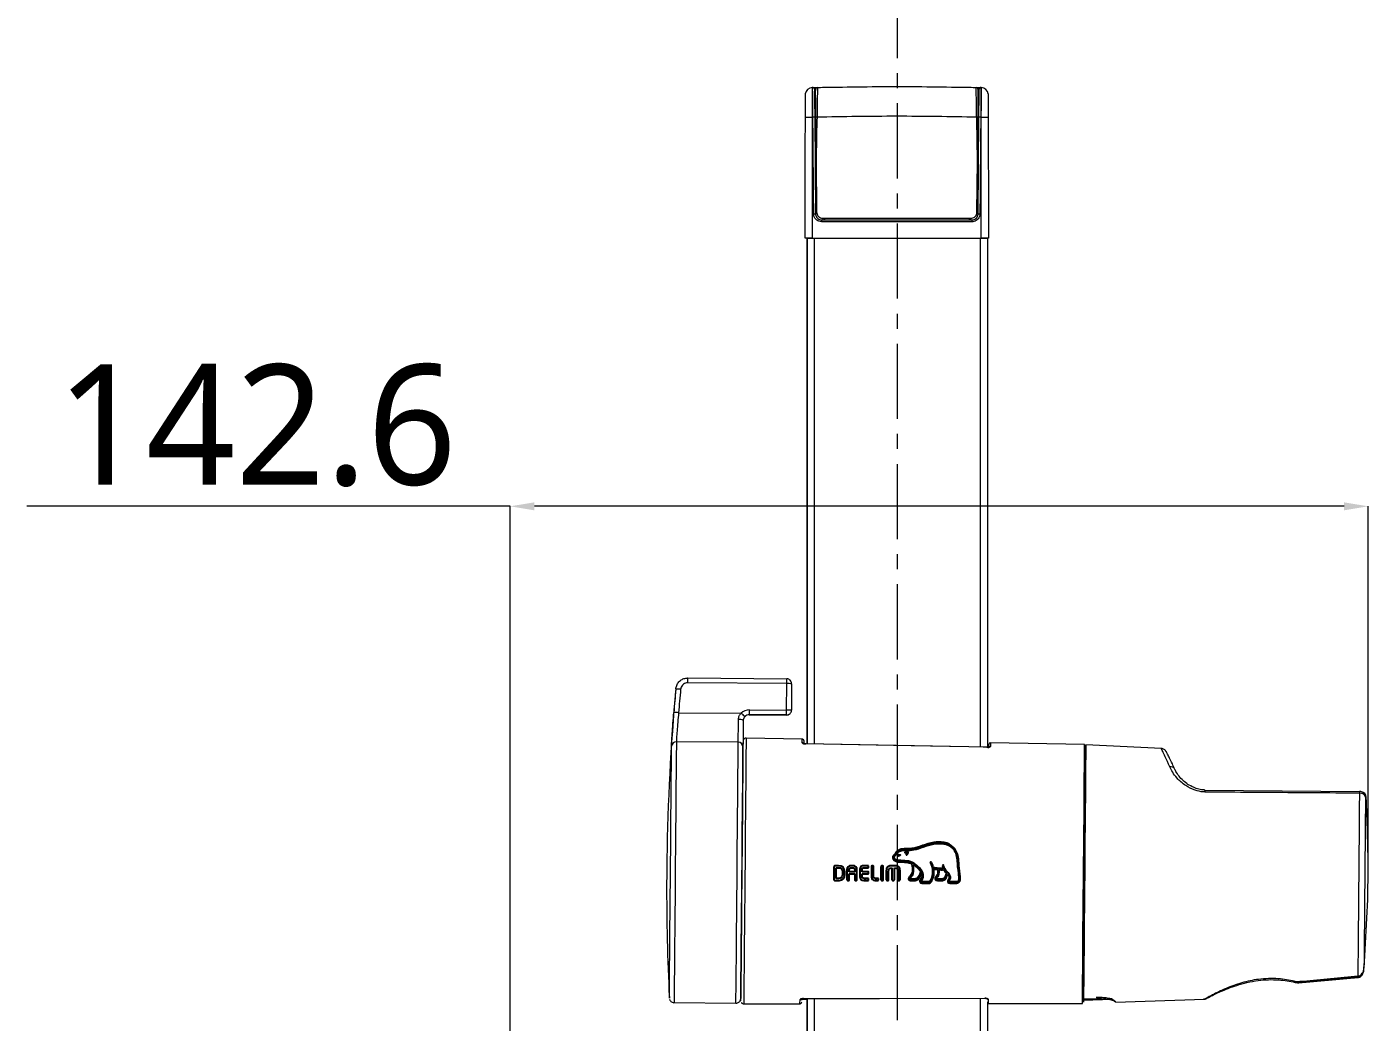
# Model space of a CAD drawing. Extents: x 0 to 1354, y 0 to 992.
# Drawn here: x 284.9 to 507.9, y 369.1 to 534.7 of the extents above; entities that cross this region are included whole.
import ezdxf

# ---------------------------------------------------------------- set-up
doc = ezdxf.new("R2010")
doc.units = 0
doc.header["$LTSCALE"] = 10
doc.header["$MEASUREMENT"] = 0
doc.header["$PDMODE"] = 3
doc.header["$PDSIZE"] = -10
doc.linetypes.add('CENTER', pattern=[2, 1.25, -0.25, 0.25, -0.25])
doc.layers.get('0').update_dxf_attribs({"linetype": 'CONTINUOUS'})
doc.layers.get('DEFPOINTS').update_dxf_attribs({"linetype": 'CONTINUOUS'})
doc.layers.add('치수', color=7, linetype='CONTINUOUS', lineweight=25)
doc.styles.add('Daelim Dimension', font='')
doc.styles.get('Daelim Dimension').set_extended_font_data('NanumGothic')
doc.dimstyles.new('DEFAULT', dxfattribs={"dimscale": 2, "dimtxt": 2, "dimasz": 2, "dimexe": 0, "dimexo": 2, "dimgap": 1, "dimtad": 1, "dimdec": 1, "dimzin": 9, "dimdsep": 46, "dimtxsty": 'Daelim Dimension', "dimcen": 0.5, "dimclrd": 252, "dimclre": 252, "dimclrt": 3, "dimadec": 1, "dimazin": 0, "dimtfac": 1, "dimtdec": 1, "dimtix": 1, "dimtmove": 0, "dimatfit": 3, "dimfxl": 1, "dimtolj": 1, "dimtzin": 1, "dimlwd": 9, "dimlwe": 9, "dimarcsym": 0})

# ---------------------------------------------------------------- blocks, each defined once
blk = doc.blocks.new('*D7')
at = {"layer": 'DEFPOINTS', "color": 0, "transparency": 16777216}
for p in [(365.27, 454.93), (507.9, 392.32), (365.27, 230.92)]:
    blk.add_point(p, dxfattribs=at)
at = {"layer": '치수', "color": 5, "lineweight": 9, "transparency": 16777216}
for p, q in [((365.27, 454.93), (284.88, 454.93)), ((365.27, 234.92), (365.27, 454.93)), ((503.9, 454.93), (369.27, 454.93)), ((507.9, 396.32), (507.9, 454.93))]:
    blk.add_line(p, q, dxfattribs=at)
at = {"layer": '치수', "color": 5, "transparency": 16777216}
for points in [[(369.27, 455.59), (369.27, 454.26), (365.27, 454.93)], [(503.9, 455.59), (503.9, 454.26), (507.9, 454.93)]]:
    blk.add_solid(points, dxfattribs=at)
at = {"layer": '치수', "color": 7, "transparency": 16777216, "insert": (323.08, 468.33), "char_height": 20, "attachment_point": 5, "style": 'Daelim Dimension'}
blk.add_mtext('\\A1;142.6', dxfattribs=at)

msp = doc.modelspace()

# ---------------------------------------------------------------- linework, layer by layer
at = {"color": 1, "linetype": 'CENTER', "lineweight": 0}
msp.add_line((429.59, 881.96), (429.59, 161.37), dxfattribs=at)
at = {"color": 7, "linetype": 'Continuous', "lineweight": 15}
for p, q in [((415.49, 524.57), (415.54, 524.57)), ((443.54, 524.57), (443.59, 524.57)), ((415.86, 523.54), (416.04, 523.54)), ((443.04, 523.54), (443.22, 523.54)), ((414.33, 519.6), (414.36, 520.63)), ((444.73, 520.63), (444.75, 519.6)), ((415.58, 519.61), (415.49, 519.61)), ((415.89, 519.61), (416.03, 503.53)), ((416.08, 519.58), (415.89, 519.58)), ((443.19, 519.58), (443.01, 519.58)), ((443.05, 503.53), (443.19, 519.61)), ((443.59, 519.61), (443.5, 519.61)), ((416.14, 512.36), (416.21, 503.83)), ((442.87, 503.83), (442.94, 512.36)), ((414.32, 499.54), (414.32, 503.07)), ((417.03, 502.54), (442.05, 502.54)), ((442.06, 502.24), (417.03, 502.24)), ((417.21, 502.84), (441.87, 502.84)), ((417.49, 502.84), (417.49, 502.84)), ((417.49, 502.84), (417.49, 502.54)), ((417.49, 502.84), (441.6, 502.84)), ((441.6, 502.84), (441.6, 502.84)), ((441.6, 502.54), (441.6, 502.84)), ((444.76, 503.07), (444.76, 499.54)), ((414.61, 499.54), (414.61, 415.44)), ((414.61, 415.44), (414.61, 499.54)), ((414.61, 499.54), (415.49, 499.54)), ((415.49, 499.54), (443.59, 499.54)), ((415.78, 499.54), (443.44, 499.54)), ((415.78, 499.54), (415.78, 415.41)), ((443.44, 414.88), (443.44, 499.54)), ((443.59, 499.54), (444.61, 499.54)), ((444.61, 499.54), (444.61, 414.86)), ((394.8, 426.38), (411.26, 426.23)), ((411.25, 425.44), (394.8, 425.58)), ((411.22, 421.04), (411.25, 425.44)), ((412.05, 425.43), (412.02, 421.03)), ((393.26, 420.6), (403.67, 420.51)), ((411.21, 420.23), (405.01, 420.29)), ((405.01, 420.29), (405.01, 420.27)), ((405.01, 420.27), (411.21, 420.22)), ((405.02, 421.09), (411.22, 421.04)), ((411.21, 420.22), (411.21, 420.23)), ((403.17, 415.7), (392.89, 415.79)), ((413.82, 416.2), (404.48, 416.38)), ((444.52, 414.86), (414.42, 415.44)), ((460.77, 415.32), (445.13, 415.61)), ((473.54, 414.66), (460.97, 415.29)), ((480.78, 407.75), (506.48, 407.51)), ((506.64, 407.5), (506.48, 407.51)), ((507.59, 406.54), (507.59, 406.54)), ((506.22, 376.83), (506.25, 376.84)), ((506.24, 376.58), (506.33, 376.59)), ((414.05, 373.06), (444.15, 373.12)), ((414.05, 372.96), (414.61, 372.96)), ((414.61, 373.06), (414.61, 306.62)), ((414.61, 306.62), (414.61, 373.06)), ((415.78, 373.07), (415.78, 307.29)), ((443.44, 300.88), (443.44, 373.11)), ((444.61, 372.53), (444.61, 301.59)), ((460.6, 373), (462.72, 373.06)), ((460.6, 372.8), (465.29, 372.95)), ((463.59, 373.01), (463.6, 373.01)), ((463.6, 372.99), (463.6, 372.99)), ((465.89, 372.47), (480.72, 372.96)), ((392.51, 372.39), (402.79, 372.3)), ((404.09, 372.19), (413.44, 372.21)), ((444.75, 372.25), (460.39, 372.27))]:
    msp.add_line(p, q, dxfattribs=at)
for p, q in [((429.48, 397.09), (429.49, 397.12)), ((419.09, 395.01), (419.09, 392.86)), ((419.48, 393.04), (419.48, 394.82)), ((422.18, 395.17), (421.99, 395.17)), ((421.99, 394.83), (422.18, 394.83)), ((424.85, 394.82), (424.85, 395.14)), ((425.31, 395.04), (425.31, 393.33)), ((425.59, 395.14), (425.42, 395.14)), ((425.69, 393.3), (425.69, 395.04)), ((426.89, 395.04), (426.89, 392.83)), ((427.17, 395.14), (426.99, 395.14)), ((427.28, 392.83), (427.28, 395.04)), ((428.74, 394.8), (428.74, 392.83)), ((429.13, 392.83), (429.13, 394.8)), ((429.79, 395.83), (430.18, 395.8)), ((419.64, 392.71), (419.95, 392.71)), ((420.5, 394.15), (420.5, 393.72)), ((420.88, 393.72), (420.88, 394.15)), ((421.25, 394.47), (421.25, 392.83)), ((421.35, 392.73), (421.53, 392.73)), ((421.63, 394.15), (421.63, 394.47)), ((422.54, 394.15), (421.63, 394.15)), ((421.63, 392.83), (421.63, 393.81)), ((421.63, 393.81), (422.54, 393.81)), ((422.54, 394.47), (422.54, 394.15)), ((422.54, 393.81), (422.54, 392.83)), ((422.64, 392.73), (422.82, 392.73)), ((422.92, 392.83), (422.92, 394.47)), ((423.4, 394.54), (423.4, 393.33)), ((423.78, 394.15), (423.78, 394.54)), ((424.74, 394.15), (423.78, 394.15)), ((423.78, 393.33), (423.78, 393.82)), ((423.78, 393.82), (424.74, 393.82)), ((424.47, 392.71), (424.08, 392.71)), ((424.08, 392.71), (424.47, 392.71)), ((424.85, 393.05), (424.14, 393.05)), ((424.85, 393.92), (424.85, 394.04)), ((424.85, 392.73), (424.85, 393.05)), ((426.21, 392.71), (425.91, 392.71)), ((425.91, 392.71), (426.21, 392.71)), ((426.51, 393.05), (426.02, 393.05)), ((426.51, 392.74), (426.51, 393.05)), ((426.99, 392.73), (427.17, 392.73)), ((427.78, 394.19), (427.78, 392.83)), ((427.89, 392.73), (428.07, 392.73)), ((428.17, 392.83), (428.17, 394.16)), ((428.85, 392.73), (429.02, 392.73)), ((429.7, 394.16), (429.7, 392.83)), ((429.8, 392.73), (429.98, 392.73)), ((430.09, 392.83), (430.09, 394.19)), ((432.61, 392.93), (431.81, 392.93)), ((431.81, 392.73), (432.61, 392.73)), ((437.16, 392.93), (436.25, 392.93)), ((436.28, 392.73), (437.16, 392.73)), ((440.08, 393.29), (439.91, 394.77)), ((433.68, 392.27), (434.81, 392.27)), ((434.81, 392.49), (433.69, 392.49)), ((438.34, 392.27), (439.47, 392.27)), ((439.47, 392.49), (438.36, 392.49))]:
    msp.add_line(p, q)
at = {"color": 7, "linetype": 'Continuous', "lineweight": 15, "flags": 128}
for points in [[(415.49, 519.61), (415.49, 517.21), (415.49, 507.61), (415.49, 499.54)], [(415.73, 503.53), (415.72, 504.13), (415.7, 506.53), (415.62, 516.13), (415.58, 519.61)], [(416.27, 519.63), (416.26, 519.03), (416.21, 516.63), (416.14, 512.36)], [(442.94, 512.36), (442.93, 512.96), (442.89, 515.35), (442.82, 519.63)], [(443.5, 519.61), (443.49, 519.01), (443.47, 516.61), (443.39, 507.01), (443.36, 503.53)], [(443.59, 499.54), (443.59, 501.94), (443.59, 511.54), (443.59, 519.61)], [(394.8, 425.58), (394.8, 425.74), (394.8, 425.89), (394.8, 426.03), (394.8, 426.15), (394.8, 426.24), (394.8, 426.32), (394.8, 426.36), (394.8, 426.38)], [(411.25, 425.44), (411.26, 425.6), (411.26, 425.74), (411.26, 425.88), (411.26, 426), (411.26, 426.1), (411.26, 426.17), (411.26, 426.22), (411.26, 426.23)], [(403.17, 415.7), (403.17, 415.9), (403.17, 416.2), (403.18, 416.59), (403.18, 417.05), (403.19, 417.58), (403.19, 418.17), (403.2, 418.81), (403.2, 419.48)], [(405.02, 421.09), (405.01, 420.94), (405.01, 420.79), (405.01, 420.65), (405.01, 420.53), (405.01, 420.43), (405.01, 420.35), (405.01, 420.3), (405.01, 420.29)], [(411.21, 420.23), (411.21, 420.25), (411.21, 420.3), (411.21, 420.37), (411.21, 420.47), (411.21, 420.59), (411.21, 420.73), (411.21, 420.88), (411.22, 421.04)], [(404, 419.3), (403.99, 418.52), (403.99, 417.78), (403.98, 417.1), (403.98, 416.48), (403.97, 415.95), (403.97, 415.5), (403.96, 415.15), (403.96, 414.91)], [(391.72, 373.15), (391.72, 373.21), (391.72, 373.58), (391.73, 374.3), (391.74, 375.35), (391.75, 376.72), (391.76, 378.38), (391.78, 380.31), (391.8, 382.47), (391.82, 384.83), (391.84, 387.34), (391.86, 389.98), (391.89, 392.68), (391.91, 395.42), (391.94, 398.14), (391.96, 400.79), (391.98, 403.34), (392, 405.74), (392.02, 407.96), (392.04, 409.94), (392.05, 411.68), (392.07, 413.12), (392.08, 414.25), (392.08, 415.06)], [(392.89, 415.79), (392.88, 414.95), (392.87, 413.78), (392.86, 412.28), (392.84, 410.49), (392.82, 408.43), (392.8, 406.14), (392.78, 403.65), (392.76, 401.01), (392.74, 398.26), (392.71, 395.45), (392.69, 392.62), (392.66, 389.81), (392.64, 387.09), (392.61, 384.48), (392.59, 382.04), (392.57, 379.8), (392.56, 377.81), (392.54, 376.09), (392.53, 374.67), (392.52, 373.58), (392.51, 372.84), (392.51, 372.45), (392.51, 372.39)], [(402.79, 372.3), (402.79, 372.36), (402.79, 372.75), (402.8, 373.49), (402.81, 374.58), (402.82, 376), (402.84, 377.72), (402.86, 379.71), (402.88, 381.95), (402.9, 384.39), (402.92, 387), (402.94, 389.72), (402.97, 392.53), (402.99, 395.36), (403.02, 398.17), (403.04, 400.92), (403.06, 403.56), (403.09, 406.05), (403.11, 408.34), (403.12, 410.4), (403.14, 412.19), (403.15, 413.69), (403.16, 414.86), (403.17, 415.7)], [(403.59, 372.71), (403.59, 372.7), (403.6, 372.82), (403.6, 373.28), (403.61, 374.09), (403.62, 375.23), (403.63, 376.69), (403.64, 378.43), (403.66, 380.44), (403.68, 382.67), (403.7, 385.09), (403.73, 387.67), (403.75, 390.35), (403.77, 393.1), (403.8, 395.86), (403.82, 398.6), (403.84, 401.27), (403.87, 403.83), (403.89, 406.23), (403.91, 408.43), (403.92, 410.4), (403.94, 412.11), (403.95, 413.52), (403.96, 414.62), (403.97, 415.39), (403.97, 415.65)], [(403.96, 414.91), (403.96, 414.11), (403.95, 412.98), (403.93, 411.53), (403.92, 409.81), (403.9, 407.82), (403.88, 405.61), (403.86, 403.22), (403.84, 400.67), (403.82, 398.02), (403.79, 395.31), (403.77, 392.58), (403.74, 389.88), (403.72, 387.26), (403.7, 384.75), (403.68, 382.39), (403.66, 380.24), (403.64, 378.32), (403.63, 376.66), (403.62, 375.29), (403.61, 374.24), (403.6, 373.52), (403.6, 373.15), (403.6, 373.09)], [(404.48, 416.38), (404.48, 416.3), (404.48, 415.87), (404.47, 415.09), (404.46, 413.96), (404.45, 412.52), (404.43, 410.77), (404.41, 408.76), (404.39, 406.5), (404.37, 404.05), (404.35, 401.43), (404.33, 398.7), (404.3, 395.89), (404.28, 393.06), (404.25, 390.25), (404.23, 387.51), (404.21, 384.87), (404.18, 382.4), (404.16, 380.11), (404.15, 378.06), (404.13, 376.28), (404.12, 374.79), (404.11, 373.62), (404.1, 372.79), (404.1, 372.31), (404.09, 372.19)], [(414.42, 415.44), (414.42, 415.44), (414.42, 415.43)], [(444.52, 414.85), (443.92, 414.86), (441.52, 414.91), (431.92, 415.09), (414.42, 415.43)], [(444.52, 414.85), (444.52, 414.86), (444.52, 414.86)], [(444.81, 414.71), (444.82, 415.26), (444.82, 415.32)], [(460.39, 372.27), (460.4, 372.39), (460.4, 372.85), (460.41, 373.66), (460.42, 374.8), (460.43, 376.25), (460.45, 377.99), (460.46, 379.99), (460.48, 382.21), (460.5, 384.63), (460.53, 387.19), (460.55, 389.87), (460.57, 392.6), (460.6, 395.36), (460.62, 398.09), (460.64, 400.76), (460.67, 403.3), (460.69, 405.69), (460.71, 407.89), (460.72, 409.86), (460.74, 411.56), (460.75, 412.97), (460.76, 414.06), (460.77, 414.82), (460.77, 415.24), (460.77, 415.32)], [(460.6, 373.01), (460.61, 373.89), (460.62, 375.1), (460.63, 376.61), (460.65, 378.41), (460.66, 380.46), (460.68, 382.73), (460.71, 385.18), (460.73, 387.78), (460.75, 390.47), (460.78, 393.22), (460.8, 395.98), (460.82, 398.7), (460.85, 401.34), (460.87, 403.86), (460.89, 406.21), (460.91, 408.36), (460.92, 410.26), (460.94, 411.9), (460.95, 413.24), (460.96, 414.25), (460.96, 414.93), (460.97, 415.26), (460.97, 415.23), (460.96, 414.96)], [(460.97, 415.12), (460.97, 415.11), (460.96, 414.87), (460.96, 414.29), (460.95, 413.37), (460.94, 412.12), (460.93, 410.58), (460.91, 408.76), (460.89, 406.7), (460.87, 404.42), (460.85, 401.97), (460.83, 399.38), (460.81, 396.71), (460.78, 393.98)], [(460.78, 393.98), (460.76, 391.25), (460.74, 388.57), (460.71, 385.96), (460.69, 383.49), (460.67, 381.19), (460.65, 379.09), (460.64, 377.24), (460.62, 375.66), (460.61, 374.37), (460.6, 373.4), (460.6, 372.77), (460.59, 372.49), (460.59, 372.47)], [(506.22, 376.83), (506.23, 376.78), (506.25, 376.76), (506.25, 376.76)], [(506.25, 376.84), (506.28, 376.78), (506.3, 376.76), (506.31, 376.76)], [(414.05, 373.07), (414.65, 373.08), (417.05, 373.08), (426.65, 373.1), (444.15, 373.13)], [(414.05, 373.07), (414.05, 373.06), (414.05, 373.06)], [(414.05, 372.96), (414.05, 372.97), (414.05, 372.99), (414.05, 373.02), (414.05, 373.06)], [(444.15, 373.12), (444.15, 373.12), (444.15, 373.13)], [(460.6, 373.01), (461.8, 373.04), (462.72, 373.07)], [(463.59, 373.01), (463.4, 373), (462.6, 372.98), (460.6, 372.91)], [(460.6, 372.89), (460.8, 372.9), (461.6, 372.93), (463.6, 372.99)], [(462.72, 373.06), (462.72, 373.06), (462.72, 373.07)]]:
    msp.add_lwpolyline(points, dxfattribs=at)
at = {"color": 8, "linetype": 'Continuous', "lineweight": 15, "flags": 128}
msp.add_lwpolyline([(391.3, 396.34), (391.3, 396.2), (391.3, 395.78), (391.29, 395.16), (391.29, 394.42), (391.28, 393.67), (391.28, 393.04), (391.27, 392.62), (391.27, 392.46), (391.27, 392.46)], dxfattribs=at)
at = {"color": 7, "linetype": 'Continuous', "lineweight": 15}
for centre, radius, start, end in [((415.52, 523.37), 1.2, 91.4308, 173.0064), ((415.55, 524.27), 0.3, 0.5, 91.4256), ((416.35, 524.29), 0.3, 91.3438, 179), ((442.73, 524.29), 0.3, 1, 88.6562), ((443.53, 524.27), 0.3, 88.5744, 179.5), ((443.56, 523.37), 1.2, 6.9936, 88.5692), ((415.25, 476.5), 43.11, 89.6826, 91.2261), ((415.74, 510.94), 8.68, 88.985, 91.015), ((415.76, 491.02), 28.61, 88.9937, 89.3753), ((443.32, 491.02), 28.61, 90.6247, 91.0063), ((443.34, 510.94), 8.68, 88.985, 91.015), ((443.83, 476.5), 43.11, 88.7739, 90.3174), ((415.88, 494.96), 8.57, 88.9727, 91.0273), ((420.36, 502.32), 3.34, 176.1602, 181.2685), ((417.49, 502.84), 0.3, 180.5, 270), ((417.34, 511.41), 8.57, 268.9973, 271.0027), ((441.6, 502.84), 0.3, 270, 359.5), ((441.75, 511.41), 8.57, 268.9973, 271.0027), ((438.72, 502.32), 3.34, 358.7315, 3.8398), ((443.2, 494.96), 8.57, 88.9727, 91.0273), ((411.25, 425.43), 0.8, 359.5005, 89.5013), ((756.27, 391.22), 365, 174.7593, 179.1958), ((756.24, 391.22), 364.97, 174.7593, 175.3736), ((392.82, 424.55), 0.0282, 166.6151, 174.8418), ((391.28, 401.52), 23.09, 84.2655, 86.2493), ((756.3, 391.22), 364.23, 174.7593, 175.3735), ((411.25, 402.54), 22.9, 87.9982, 89.9996), ((391.21, 397.76), 22.94, 84.874, 86.8713), ((403.38, 418.42), 1.07, 54.8127, 99.7607), ((405, 419.29), 1.8, 89.5008, 137.4335), ((382.59, 397.26), 31.39, 46.3317, 47.8005), ((405, 419.29), 1, 89.4965, 137.4372), ((405, 419.27), 1, 89.4966, 137.4371), ((411.22, 421.03), 0.8, 269.4974, 359.5001), ((411.22, 421.02), 0.8, 269.4975, 359.4998), ((411.21, 398.06), 22.98, 88.0016, 89.9962), ((392.87, 414.99), 0.791, 88.7785, 175.2997), ((403.17, 414.91), 0.789, 0.3045, 90.2847), ((413.81, 415.29), 0.304, 46.032, 89.0828), ((445.12, 415.31), 0.3, 91.2801, 178.9999), ((445.11, 414.69), 0.305, 88.7836, 132.1923), ((475.04, 410.79), 0.836, 26.1649, 98.1138), ((479.87, 407.47), 0.943, 356.3737, 16.8783), ((506.47, 406.51), 1, 80.3821, 89.4709), ((505.76, 407.27), 0.759, 356.2011, 18.8582), ((506.6, 406.31), 0.908, 15.7043, 94.7555), ((506.47, 406.51), 0.999, 2.4985, 80.3532), ((506.6, 406.49), 0.999, 2.7499, 79.1879), ((506.6, 406.49), 1, 2.8162, 79.2102), ((756.27, 391.22), 365, 179.8042, 182.8371), ((505.84, 376.71), 0.429, 342.6784, 6.2086), ((506.07, 376.73), 0.275, 328.9517, 9.2983), ((413.45, 373.21), 0.303, 269.7801, 318.7359), ((413.43, 372.51), 0.3, 272.663, 358.9999), ((444.75, 373.27), 0.305, 224.7436, 270.287), ((465.88, 372.88), 0.3, 191.6629, 271.9785), ((433.36, 372.84), 32.53, 359.3463, 359.5344)]:
    msp.add_arc(centre, radius, start, end, dxfattribs=at)
for points, knots in [([(415.49, 524.57), (415.49, 524.54), (415.49, 524.48), (415.48, 523.9), (415.48, 522.79), (415.48, 521.29), (415.49, 520.17), (415.49, 519.61)], [0, 0, 0, 0, 0.136464, 0.352289, 0.568153, 0.784085, 1, 1, 1, 1]), ([(415.54, 524.57), (415.56, 524.57), (415.59, 524.57), (415.81, 524.57), (416.14, 524.58), (416.51, 524.59), (416.75, 524.6), (416.84, 524.6)], [0, 0, 0, 0, 0.21464, 0.429303, 0.64403, 0.858812, 1, 1, 1, 1]), ([(415.58, 519.61), (415.58, 520.17), (415.57, 521.3), (415.56, 522.79), (415.55, 523.91), (415.54, 524.41), (415.54, 524.55), (415.54, 524.56), (415.54, 524.57)], [0, 0, 0, 0, 0.2158547, 0.4317121, 0.6475393, 0.8633814, 0.940724, 1, 1, 1, 1]), ([(416.07, 524.28), (416.01, 524.28), (415.88, 524.27), (415.86, 524.27), (415.85, 524.27)], [0, 0, 0, 0, 0.496437, 1, 1, 1, 1]), ([(415.85, 524.27), (415.85, 524.25), (415.85, 524.19), (415.86, 523.65), (415.87, 522.6), (415.88, 521.2), (415.89, 520.14), (415.89, 519.61)], [0, 0, 0, 0, 0.1364579, 0.352342, 0.5682097, 0.7841058, 1, 1, 1, 1]), ([(416.04, 523.54), (416.04, 523.72), (416.05, 524.17), (416.05, 524.25), (416.05, 524.29)], [0, 0, 0, 0, 0.412099, 1, 1, 1, 1]), ([(416.35, 524.59), (416.35, 524.53), (416.34, 524.42), (416.33, 523.56), (416.31, 522.29), (416.29, 521.04), (416.27, 520.14), (416.27, 519.78), (416.27, 519.63)], [0, 0, 0, 0, 0.215696, 0.431398, 0.64704, 0.862744, 0.940146, 1, 1, 1, 1]), ([(416.35, 524.59), (420.76, 524.66), (429.55, 524.82), (438.35, 524.66), (442.74, 524.59)], [0, 0, 0, 0, 0.501193, 1, 1, 1, 1]), ([(442.24, 524.6), (442.38, 524.59), (442.68, 524.59), (443.07, 524.58), (443.36, 524.57), (443.52, 524.57), (443.53, 524.57), (443.54, 524.57)], [0, 0, 0, 0, 0.214783, 0.429541, 0.644276, 0.858973, 1, 1, 1, 1]), ([(442.82, 519.63), (442.81, 519.98), (442.8, 520.9), (442.78, 522.29), (442.75, 523.57), (442.74, 524.27), (442.74, 524.55), (442.74, 524.58), (442.74, 524.59)], [0, 0, 0, 0, 0.136986, 0.352568, 0.568088, 0.783669, 0.904873, 1, 1, 1, 1]), ([(443.23, 524.27), (443.23, 524.27), (443.21, 524.27), (443.13, 524.27), (443.02, 524.28), (442.99, 524.28)], [0, 0, 0, 0, 0.320772, 0.809091, 1, 1, 1, 1]), ([(443.03, 524.29), (443.03, 524.25), (443.03, 524.17), (443.04, 523.72), (443.04, 523.54)], [0, 0, 0, 0, 0.587901, 1, 1, 1, 1]), ([(443.19, 519.61), (443.19, 519.94), (443.2, 520.8), (443.21, 522.11), (443.22, 523.3), (443.23, 524.11), (443.23, 524.22), (443.23, 524.27)], [0, 0, 0, 0, 0.136219, 0.352092, 0.568019, 0.784012, 1, 1, 1, 1]), ([(443.54, 524.57), (443.54, 524.51), (443.54, 524.4), (443.53, 523.54), (443.52, 522.27), (443.51, 521.02), (443.5, 520.12), (443.5, 519.77), (443.5, 519.61)], [0, 0, 0, 0, 0.215944, 0.431895, 0.647784, 0.863617, 0.940901, 1, 1, 1, 1]), ([(443.59, 519.61), (443.59, 520.17), (443.6, 521.29), (443.6, 522.79), (443.6, 523.9), (443.6, 524.48), (443.59, 524.54), (443.59, 524.57)], [0, 0, 0, 0, 0.215915, 0.431847, 0.647711, 0.863536, 1, 1, 1, 1]), ([(414.36, 520.63), (414.35, 521), (414.35, 521.81), (414.34, 522.76), (414.33, 523.4), (414.33, 523.47), (414.33, 523.51)], [0, 0, 0, 0, 0.232858, 0.493919, 0.755494, 1, 1, 1, 1]), ([(416.08, 519.63), (416.07, 519.83), (416.07, 520.56), (416.06, 521.79), (416.05, 522.78), (416.04, 523.27), (416.04, 523.43), (416.04, 523.51), (416.04, 523.54), (416.04, 523.54), (416.04, 523.54)], [0, 0, 0, 0, 0.125655, 0.459817, 0.793456, 0.895054, 0.955449, 0.985239, 0.997259, 1, 1, 1, 1]), ([(443.04, 523.54), (443.04, 523.54), (443.04, 523.51), (443.04, 523.32), (443.03, 522.81), (443.03, 521.74), (443.02, 520.56), (443.01, 519.84), (443.01, 519.63)], [0, 0, 0, 0, 0.011338, 0.054997, 0.230124, 0.548718, 0.87107, 1, 1, 1, 1]), ([(444.75, 523.51), (444.75, 523.47), (444.75, 523.4), (444.74, 522.76), (444.74, 521.81), (444.73, 521), (444.73, 520.63)], [0, 0, 0, 0, 0.244506, 0.506081, 0.767142, 1, 1, 1, 1]), ([(442.82, 519.63), (438.4, 519.71), (429.55, 519.86), (420.7, 519.71), (416.27, 519.63)], [0, 0, 0, 0, 0.498815, 1, 1, 1, 1]), ([(414.32, 503.07), (414.32, 503.87), (414.32, 507.87), (414.33, 513.38), (414.33, 518.09), (414.33, 519.6)], [0, 0, 0, 0, 0.145142, 0.725706, 1, 1, 1, 1]), ([(416.14, 512.36), (416.14, 512.56), (416.13, 513.56), (416.11, 515.98), (416.09, 518.21), (416.08, 519.63)], [0, 0, 0, 0, 0.0824405, 0.4122034, 1, 1, 1, 1]), ([(443.01, 519.63), (443.01, 519.43), (443, 518.43), (442.98, 516.01), (442.96, 513.78), (442.94, 512.36)], [0, 0, 0, 0, 0.082442, 0.412205, 1, 1, 1, 1]), ([(444.75, 519.6), (444.75, 518.09), (444.76, 513.38), (444.76, 507.87), (444.76, 503.87), (444.76, 503.07)], [0, 0, 0, 0, 0.274294, 0.854858, 1, 1, 1, 1]), ([(417.03, 502.24), (416.88, 502.26), (416.59, 502.29), (416.2, 502.51), (415.9, 502.84), (415.75, 503.2), (415.73, 503.44), (415.73, 503.53)], [0, 0, 0, 0, 0.21602, 0.432013, 0.64798, 0.863883, 1, 1, 1, 1]), ([(416.03, 503.53), (416.04, 503.46), (416.05, 503.28), (416.17, 503), (416.4, 502.75), (416.7, 502.57), (416.92, 502.55), (417.03, 502.54)], [0, 0, 0, 0, 0.1361357, 0.3520714, 0.5680496, 0.7840257, 1, 1, 1, 1]), ([(416.21, 503.83), (416.23, 503.72), (416.25, 503.5), (416.42, 503.2), (416.68, 502.97), (416.96, 502.86), (417.14, 502.85), (417.21, 502.84)], [0, 0, 0, 0, 0.215848, 0.431694, 0.647589, 0.863543, 1, 1, 1, 1]), ([(441.87, 502.84), (441.98, 502.85), (442.21, 502.87), (442.51, 503.05), (442.73, 503.3), (442.85, 503.58), (442.86, 503.76), (442.87, 503.83)], [0, 0, 0, 0, 0.215963, 0.431926, 0.647891, 0.863829, 1, 1, 1, 1]), ([(442.05, 502.54), (442.12, 502.55), (442.3, 502.56), (442.58, 502.67), (442.84, 502.9), (443.01, 503.2), (443.04, 503.42), (443.05, 503.53)], [0, 0, 0, 0, 0.1364674, 0.3524346, 0.5683432, 0.7841746, 1, 1, 1, 1]), ([(443.36, 503.53), (443.34, 503.39), (443.31, 503.09), (443.08, 502.71), (442.75, 502.42), (442.39, 502.26), (442.15, 502.25), (442.06, 502.24)], [0, 0, 0, 0, 0.215789, 0.431604, 0.647506, 0.863501, 1, 1, 1, 1]), ([(415.49, 499.54), (415.36, 499.54), (415.09, 499.54), (414.74, 499.54), (414.47, 499.54), (414.34, 499.54), (414.33, 499.54), (414.32, 499.54)], [0, 0, 0, 0, 0.218148, 0.436295, 0.654447, 0.872606, 1, 1, 1, 1]), ([(444.76, 499.54), (444.75, 499.54), (444.72, 499.54), (444.51, 499.54), (444.21, 499.54), (443.88, 499.54), (443.67, 499.54), (443.59, 499.54)], [0, 0, 0, 0, 0.2181692, 0.4363383, 0.6545025, 0.8726597, 1, 1, 1, 1]), ([(392.8, 424.56), (392.81, 424.65), (392.85, 424.96), (393.07, 425.47), (393.53, 425.98), (394.13, 426.32), (394.58, 426.36), (394.8, 426.38)], [0, 0, 0, 0, 0.093459, 0.320095, 0.546734, 0.773365, 1, 1, 1, 1]), ([(394.8, 425.58), (394.66, 425.57), (394.39, 425.55), (394.03, 425.34), (393.76, 425.04), (393.62, 424.74), (393.6, 424.55), (393.59, 424.49)], [0, 0, 0, 0, 0.226637, 0.453274, 0.679908, 0.906545, 1, 1, 1, 1]), ([(392.08, 415.06), (392.09, 415.27), (392.1, 415.7), (392.19, 417.07), (392.31, 418.78), (392.41, 420.04), (392.46, 420.66)], [0, 0, 0, 0, 0.253265, 0.506518, 0.760084, 1, 1, 1, 1]), ([(393.26, 420.6), (393.21, 420.07), (393.11, 418.98), (392.99, 417.52), (392.91, 416.34), (392.89, 415.97), (392.89, 415.79)], [0, 0, 0, 0, 0.240014, 0.493615, 0.746827, 1, 1, 1, 1]), ([(403.2, 419.48), (403.21, 419.59), (403.24, 419.88), (403.42, 420.25), (403.61, 420.44), (403.67, 420.51)], [0, 0, 0, 0, 0.306532, 0.755491, 1, 1, 1, 1]), ([(404.26, 419.96), (404.23, 419.92), (404.12, 419.79), (404.02, 419.55), (404.01, 419.37), (404, 419.3)], [0, 0, 0, 0, 0.233387, 0.680287, 1, 1, 1, 1]), ([(404.48, 416.37), (404.45, 416.37), (404.36, 416.38), (404.23, 416.33), (404.12, 416.24), (404.05, 416.15), (404.01, 416.09), (404, 416.06), (404, 416.06)], [0, 0, 0, 0, 0.161983, 0.433068, 0.652774, 0.838396, 0.993287, 1, 1, 1, 1]), ([(414.11, 415.3), (414.11, 415.4), (414.11, 415.69), (414.11, 415.86), (414.11, 415.9), (414.11, 415.91), (414.11, 415.91), (414.11, 415.93), (414.11, 415.95), (414.1, 415.99), (414.08, 416.05), (414.03, 416.12), (413.95, 416.18), (413.87, 416.21), (413.82, 416.2), (413.81, 416.2)], [0, 0, 0, 0, 0.248337, 0.721096, 0.839523, 0.900566, 0.916132, 0.918865, 0.921827, 0.928935, 0.941763, 0.956377, 0.975579, 0.994926, 1, 1, 1, 1]), ([(413.82, 415.6), (413.82, 415.64), (413.82, 415.86), (413.82, 416.16), (413.82, 416.14), (413.82, 416.12)], [0, 0, 0, 0, 0.115766, 0.579484, 1, 1, 1, 1]), ([(413.82, 415.6), (413.82, 415.58), (413.83, 415.56), (413.91, 415.51), (414.04, 415.47), (414.22, 415.44), (414.35, 415.43), (414.42, 415.43)], [0, 0, 0, 0, 0.160627, 0.378865, 0.589249, 0.794851, 1, 1, 1, 1]), ([(414.42, 415.44), (414.4, 415.44), (414.32, 415.44), (414.2, 415.46), (414.09, 415.48), (414.03, 415.49), (414.01, 415.51), (414.02, 415.5), (414.02, 415.5)], [0, 0, 0, 0, 0.1190431, 0.4004696, 0.6473352, 0.8446666, 0.9937496, 1, 1, 1, 1]), ([(444.52, 414.85), (444.55, 414.85), (444.66, 414.85), (444.83, 414.86), (444.99, 414.9), (445.1, 414.95), (445.11, 414.98), (445.12, 415)], [0, 0, 0, 0, 0.11789, 0.330688, 0.551202, 0.775319, 1, 1, 1, 1]), ([(444.91, 414.91), (444.91, 414.91), (444.92, 414.91), (444.9, 414.9), (444.84, 414.89), (444.75, 414.87), (444.63, 414.86), (444.55, 414.86), (444.52, 414.86)], [0, 0, 0, 0, 0.048985, 0.177818, 0.355641, 0.570968, 0.832637, 1, 1, 1, 1]), ([(445.13, 415.54), (445.13, 415.56), (445.13, 415.65), (445.12, 415.28), (445.12, 415)], [0, 0, 0, 0, 0.240944, 1, 1, 1, 1]), ([(474.92, 411.62), (474.66, 412.22), (474.17, 413.31), (473.73, 414.23), (473.51, 414.66), (473.53, 414.61), (473.53, 414.6)], [0, 0, 0, 0, 0.3385367, 0.6070545, 0.8827677, 1, 1, 1, 1]), ([(475.79, 411.15), (475.64, 411.48), (475.3, 412.23), (474.89, 413.08), (474.55, 413.74), (474.39, 414.04), (474.34, 414.14), (474.29, 414.21), (474.24, 414.28), (474.16, 414.38), (474, 414.51), (473.79, 414.62), (473.62, 414.64), (473.54, 414.65)], [0, 0, 0, 0, 0.167585, 0.384091, 0.593682, 0.804109, 0.885541, 0.910991, 0.9257, 0.937824, 0.955718, 0.979476, 1, 1, 1, 1]), ([(480.81, 407.41), (480.71, 407.42), (480.13, 407.44), (478.96, 407.71), (477.39, 408.52), (476.18, 409.62), (475.36, 410.72), (475.07, 411.32), (474.92, 411.62)], [0, 0, 0, 0, 0.034449, 0.186291, 0.383786, 0.6333, 0.816501, 1, 1, 1, 1]), ([(480.69, 407.77), (480.6, 407.76), (480.21, 407.76), (479.49, 407.94), (478.58, 408.3), (477.69, 408.84), (476.91, 409.52), (476.28, 410.27), (475.93, 410.84), (475.82, 411.11), (475.8, 411.16)], [0, 0, 0, 0, 0.033153, 0.144769, 0.273762, 0.420009, 0.582753, 0.760281, 0.952562, 1, 1, 1, 1]), ([(506.52, 407.22), (505.85, 407.22), (502.53, 407.25), (493.96, 407.31), (486.06, 407.37), (480.81, 407.41)], [0, 0, 0, 0, 0.077669, 0.388346, 1, 1, 1, 1]), ([(506.25, 376.84), (506.26, 377.39), (506.27, 378.49), (506.29, 380.65), (506.31, 383.22), (506.34, 386.19), (506.36, 389.37), (506.4, 392.94), (506.43, 396.53), (506.46, 400), (506.48, 402.82), (506.5, 405.25), (506.51, 406.56), (506.52, 407.22)], [0, 0, 0, 0, 0.082389, 0.164778, 0.259053, 0.353328, 0.447603, 0.541878, 0.659474, 0.753749, 0.848023, 0.924012, 1, 1, 1, 1]), ([(506.79, 407.47), (506.74, 407.48), (506.69, 407.49), (506.64, 407.5), (506.64, 407.5)], [0, 0, 0, 0, 0.962307, 1, 1, 1, 1]), ([(507.47, 406.56), (507.46, 405.26), (507.44, 403.17), (507.41, 399.68), (507.38, 396.38), (507.35, 392.95), (507.32, 389.56), (507.3, 386.52), (507.27, 383.7), (507.24, 380.72), (507.23, 379.09), (507.22, 378.12)], [0, 0, 0, 0, 0.156043, 0.253062, 0.35008, 0.471097, 0.568116, 0.665135, 0.762155, 0.859173, 1, 1, 1, 1]), ([(507.22, 378.12), (507.41, 380.89), (507.77, 386.43), (508.02, 395.91), (507.75, 402.61), (507.59, 406.54)], [0, 0, 0, 0, 0.292687, 0.585683, 1, 1, 1, 1]), ([(507.59, 406.54), (507.58, 406.54), (507.54, 406.55), (507.5, 406.55), (507.47, 406.56)], [0, 0, 0, 0, 0.354946, 1, 1, 1, 1]), ([(391.3, 396.33), (391.3, 396.33), (391.3, 396.33), (391.3, 396.24), (391.3, 395.92), (391.3, 395.35), (391.29, 394.78), (391.29, 394.43), (391.29, 394.33)], [0, 0, 0, 0, 0.030661, 0.189915, 0.423818, 0.662796, 0.902076, 1, 1, 1, 1]), ([(391.29, 394.33), (391.29, 394.19), (391.28, 393.8), (391.28, 393.22), (391.27, 392.71), (391.27, 392.51), (391.27, 392.47), (391.27, 392.47), (391.27, 392.47), (391.27, 392.47)], [0, 0, 0, 0, 0.148032, 0.398605, 0.64917, 0.89972, 0.962646, 0.992909, 1, 1, 1, 1]), ([(506.25, 376.84), (506.32, 376.85), (506.47, 376.87), (506.72, 377.01), (506.99, 377.3), (507.14, 377.64), (507.2, 377.9), (507.21, 378), (507.22, 378.06), (507.22, 378.09), (507.22, 378.11), (507.22, 378.12), (507.22, 378.12), (507.22, 378.12)], [0, 0, 0, 0, 0.113029, 0.255586, 0.480677, 0.793205, 0.881082, 0.940064, 0.969602, 0.98457, 0.992167, 0.996239, 1, 1, 1, 1]), ([(506.3, 376.59), (506.37, 376.61), (506.53, 376.63), (506.73, 376.77), (506.92, 376.97), (507.09, 377.27), (507.19, 377.6), (507.21, 377.85), (507.22, 377.95)], [0, 0, 0, 0, 0.115756, 0.247673, 0.389989, 0.569547, 0.824611, 1, 1, 1, 1]), ([(506.31, 376.77), (506.38, 376.78), (506.53, 376.81), (506.73, 376.95), (506.92, 377.14), (507.09, 377.44), (507.19, 377.79), (507.21, 378.03), (507.22, 378.13)], [0, 0, 0, 0, 0.114981, 0.246525, 0.388527, 0.567914, 0.822998, 1, 1, 1, 1]), ([(507.12, 377.6), (507.14, 377.63), (507.19, 377.69), (507.2, 377.79), (507.21, 377.85), (507.22, 377.9), (507.22, 377.92), (507.22, 377.93), (507.22, 377.93), (507.22, 377.94), (507.22, 377.94)], [0, 0, 0, 0, 0.333105, 0.603418, 0.801064, 0.899292, 0.948908, 0.974059, 0.987469, 1, 1, 1, 1]), ([(495.94, 375.88), (495.1, 376.06), (493.26, 376.44), (490.16, 376.42), (487.12, 375.81), (484.39, 374.85), (482.51, 373.95), (481.41, 373.37), (480.86, 373.05), (480.77, 372.99), (480.72, 372.96)], [0, 0, 0, 0, 0.128397, 0.280853, 0.416709, 0.564351, 0.735288, 0.822405, 0.912637, 1, 1, 1, 1]), ([(480.72, 372.96), (480.74, 372.97), (480.82, 372.99), (481.54, 373.37), (483.32, 374.24), (485.54, 375.13), (487.76, 375.76), (490.08, 376.2), (492.92, 376.28), (494.98, 375.95), (495.89, 375.73), (495.94, 375.72)], [0, 0, 0, 0, 0.053217, 0.199305, 0.351495, 0.520706, 0.608393, 0.69933, 0.855276, 0.991432, 1, 1, 1, 1]), ([(495.94, 375.88), (496.34, 375.92), (498.25, 376.09), (501.67, 376.4), (504.7, 376.69), (506.22, 376.83)], [0, 0, 0, 0, 0.114543, 0.557265, 1, 1, 1, 1]), ([(495.94, 375.72), (496.08, 375.7), (496.37, 375.67), (496.69, 375.76), (496.83, 375.88), (496.86, 375.9)], [0, 0, 0, 0, 0.44232, 0.905954, 1, 1, 1, 1]), ([(496.32, 375.88), (496.24, 375.86), (496.11, 375.85), (495.99, 375.87), (495.94, 375.88)], [0, 0, 0, 0, 0.659205, 1, 1, 1, 1]), ([(496.31, 375.69), (496.32, 375.7), (499.64, 375.97), (502.95, 376.28), (506.24, 376.59)], [0, 0, 0, 0, 0.00362, 1, 1, 1, 1]), ([(496.33, 375.86), (496.33, 375.86), (499.64, 376.14), (502.95, 376.45), (506.25, 376.76)], [0, 0, 0, 0, 0.002637, 1, 1, 1, 1]), ([(506.22, 376.75), (506.25, 376.76), (506.27, 376.76), (506.3, 376.76), (506.31, 376.76)], [0, 0, 0, 0, 0.787086, 1, 1, 1, 1]), ([(391.77, 372.93), (391.78, 372.89), (391.82, 372.77), (391.97, 372.59), (392.19, 372.44), (392.4, 372.37), (392.52, 372.39), (392.53, 372.4)], [0, 0, 0, 0, 0.140352, 0.379917, 0.658559, 0.943267, 1, 1, 1, 1]), ([(402.82, 372.31), (402.9, 372.31), (403.07, 372.33), (403.27, 372.44), (403.42, 372.58), (403.51, 372.72), (403.55, 372.83), (403.57, 372.88), (403.57, 372.89)], [0, 0, 0, 0, 0.245053, 0.478458, 0.672147, 0.835695, 0.969967, 1, 1, 1, 1]), ([(413.44, 372.29), (413.44, 372.27), (413.43, 372.2), (413.44, 372.61), (413.45, 372.91)], [0, 0, 0, 0, 0.293241, 1, 1, 1, 1]), ([(414.05, 373.07), (414.01, 373.07), (413.91, 373.07), (413.74, 373.05), (413.58, 373.01), (413.47, 372.96), (413.45, 372.93), (413.45, 372.91)], [0, 0, 0, 0, 0.1159799, 0.3300814, 0.5513453, 0.7753789, 1, 1, 1, 1]), ([(413.65, 373.01), (413.65, 373.01), (413.66, 373.01), (413.69, 373.02), (413.76, 373.04), (413.87, 373.05), (413.98, 373.06), (414.04, 373.06), (414.05, 373.06)], [0, 0, 0, 0, 0.099396, 0.247664, 0.4445, 0.680718, 0.948527, 1, 1, 1, 1]), ([(413.65, 372.91), (413.65, 372.91), (413.65, 372.91), (413.67, 372.92), (413.74, 372.93), (413.85, 372.95), (413.96, 372.96), (414.03, 372.96), (414.05, 372.96)], [0, 0, 0, 0, 0.078526, 0.224414, 0.405777, 0.644339, 0.909956, 1, 1, 1, 1]), ([(444.75, 372.96), (444.75, 372.97), (444.74, 373.01), (444.66, 373.05), (444.52, 373.09), (444.35, 373.12), (444.22, 373.13), (444.15, 373.13)], [0, 0, 0, 0, 0.1647252, 0.3816795, 0.5907866, 0.7956291, 1, 1, 1, 1]), ([(444.15, 373.11), (444.17, 373.11), (444.25, 373.12), (444.37, 373.1), (444.47, 373.08), (444.53, 373.07), (444.55, 373.06), (444.54, 373.06), (444.54, 373.06)], [0, 0, 0, 0, 0.11855, 0.400439, 0.644655, 0.841596, 0.994853, 1, 1, 1, 1]), ([(444.75, 372.96), (444.75, 372.91), (444.75, 372.67), (444.75, 372.32), (444.75, 372.32), (444.75, 372.32)], [0, 0, 0, 0, 0.107846, 0.539848, 1, 1, 1, 1]), ([(460.6, 373.18), (460.6, 373.15), (460.6, 373.09), (460.6, 373.03), (460.6, 373), (460.6, 373), (460.6, 373.01), (460.6, 373.01)], [0, 0, 0, 0, 0.2382895, 0.4765834, 0.7149166, 0.9530961, 1, 1, 1, 1]), ([(465.59, 372.82), (465.56, 372.85), (465.5, 372.93), (465.06, 373.05), (464.45, 373.16), (463.69, 373.24), (463.03, 373.24), (462.7, 373.24)], [0, 0, 0, 0, 0.215322, 0.433556, 0.567853, 0.78602, 1, 1, 1, 1]), ([(462.72, 373.07), (463.08, 373.07), (463.81, 373.07), (464.64, 372.97), (465.31, 372.84), (465.76, 372.71), (465.89, 372.62), (465.89, 372.58), (465.89, 372.58)], [0, 0, 0, 0, 0.213065, 0.43065, 0.564853, 0.78347, 0.977337, 1, 1, 1, 1]), ([(463.59, 373.01), (463.59, 373), (463.59, 373), (463.6, 372.99), (463.6, 372.99)], [0, 0, 0, 0, 0.650887, 1, 1, 1, 1]), ([(463.68, 373), (463.68, 373), (463.68, 373), (463.68, 373), (463.66, 373), (463.64, 372.99), (463.62, 372.99), (463.6, 372.99), (463.6, 372.99)], [0, 0, 0, 0, 0.048339, 0.257165, 0.465962, 0.674925, 0.884142, 1, 1, 1, 1]), ([(480.72, 372.96), (480.71, 372.96), (480.67, 372.96), (480.61, 372.96), (480.56, 372.96), (480.53, 372.95), (480.52, 372.95), (480.52, 372.95), (480.52, 372.95)], [0, 0, 0, 0, 0.135014, 0.348375, 0.561703, 0.775001, 0.988286, 1, 1, 1, 1]), ([(480.52, 372.95), (480.53, 372.95), (480.54, 372.95), (480.59, 372.95), (480.65, 372.96), (480.69, 372.96), (480.72, 372.96), (480.72, 372.96)], [0, 0, 0, 0, 0.243052, 0.486109, 0.729163, 0.972238, 1, 1, 1, 1]), ([(403.67, 372.43), (403.68, 372.42), (403.71, 372.36), (403.81, 372.27), (403.95, 372.2), (404.05, 372.2), (404.09, 372.2)], [0, 0, 0, 0, 0.077875, 0.415378, 0.76087, 1, 1, 1, 1])]:
    msp.add_open_spline(points, degree=3, knots=knots, dxfattribs=at)
for points in [[(429.29, 397.2), (429.25, 397.12), (429.19, 397.07), (429.13, 397)], [(429.28, 396.85), (429.35, 396.92), (429.42, 396.99), (429.48, 397.09)], [(429.3, 397.22), (429.3, 397.21), (429.29, 397.2), (429.29, 397.2)], [(430.78, 397.97), (430.05, 397.95), (429.55, 397.7), (429.3, 397.22)], [(429.49, 397.12), (429.71, 397.52), (430.14, 397.74), (430.79, 397.75)], [(429.72, 397), (429.72, 397), (429.89, 397.07), (430.09, 396.99)], [(431.16, 397.97), (431.03, 397.97), (430.91, 397.97), (430.78, 397.97)], [(430.79, 397.75), (430.91, 397.76), (431.04, 397.76), (431.16, 397.76)], [(430.87, 397.42), (430.84, 397.39), (430.84, 397.34), (430.87, 397.32)], [(431.31, 397.54), (431.14, 397.66), (430.94, 397.49), (430.87, 397.42)], [(430.87, 397.32), (430.89, 397.3), (430.94, 397.3), (430.96, 397.33)], [(430.96, 397.33), (430.97, 397.34), (431.11, 397.5), (431.23, 397.42)], [(431.14, 397.07), (431.11, 397.05), (431.09, 397.01), (431.1, 396.98)], [(431.28, 397.29), (431.27, 397.2), (431.19, 397.1), (431.14, 397.07)], [(432.34, 398.05), (431.99, 397.98), (431.55, 397.98), (431.16, 397.97)], [(431.16, 397.76), (431.56, 397.76), (432.01, 397.76), (432.39, 397.84)], [(431.19, 396.95), (431.29, 396.99), (431.41, 397.15), (431.43, 397.3)], [(431.23, 397.42), (431.27, 397.39), (431.29, 397.35), (431.28, 397.29)], [(431.43, 397.3), (431.44, 397.4), (431.39, 397.48), (431.31, 397.54)], [(433.85, 398.5), (433.36, 398.34), (432.85, 398.16), (432.34, 398.05)], [(432.39, 397.84), (432.91, 397.96), (433.42, 398.13), (433.92, 398.3)], [(435.67, 399.01), (435.04, 398.91), (434.43, 398.7), (433.85, 398.5)], [(433.92, 398.3), (434.49, 398.5), (435.09, 398.7), (435.7, 398.8)], [(439.02, 398.15), (438.11, 399.17), (436.7, 399.18), (435.67, 399.01)], [(435.7, 398.8), (436.68, 398.96), (438.02, 398.96), (438.86, 398.01)], [(438.86, 398.01), (439.25, 397.57), (439.49, 396.97), (439.57, 396.22)], [(439.79, 396.24), (439.7, 397.04), (439.44, 397.68), (439.02, 398.15)], [(419.2, 395.13), (419.13, 395.12), (419.09, 395.08), (419.09, 395.01)], [(419.85, 395.17), (419.61, 395.17), (419.3, 395.15), (419.2, 395.13)], [(419.48, 394.82), (419.63, 394.83), (419.85, 394.83), (419.85, 394.83)], [(420.88, 394.15), (420.88, 394.81), (420.53, 395.17), (419.85, 395.17)], [(419.85, 394.83), (420.3, 394.83), (420.5, 394.62), (420.5, 394.15)], [(421.99, 395.17), (421.48, 395.17), (421.25, 394.95), (421.25, 394.47)], [(421.63, 394.47), (421.63, 394.78), (421.72, 394.83), (421.99, 394.83)], [(422.92, 394.47), (422.92, 394.95), (422.69, 395.17), (422.18, 395.17)], [(422.18, 394.83), (422.45, 394.83), (422.54, 394.78), (422.54, 394.47)], [(424.14, 395.17), (423.64, 395.17), (423.4, 394.96), (423.4, 394.54)], [(423.78, 394.54), (423.78, 394.72), (423.78, 394.82), (424.14, 394.82)], [(424.77, 395.15), (424.63, 395.16), (424.31, 395.17), (424.14, 395.17)], [(424.14, 394.82), (424.38, 394.82), (424.61, 394.82), (424.85, 394.82)], [(424.85, 395.14), (424.82, 395.14), (424.8, 395.14), (424.77, 395.15)], [(425.42, 395.14), (425.36, 395.14), (425.31, 395.1), (425.31, 395.04)], [(425.69, 395.04), (425.69, 395.1), (425.64, 395.14), (425.59, 395.14)], [(426.99, 395.14), (426.93, 395.14), (426.89, 395.09), (426.89, 395.04)], [(427.28, 395.04), (427.28, 395.1), (427.23, 395.14), (427.17, 395.14)], [(428.94, 395.15), (428.06, 395.15), (427.78, 395.02), (427.78, 394.19)], [(428.17, 394.16), (428.17, 394.74), (428.25, 394.8), (428.74, 394.8)], [(428.95, 396.78), (428.85, 396.62), (428.84, 396.45), (428.92, 396.3)], [(428.92, 396.3), (429.08, 396), (429.52, 395.85), (429.79, 395.83)], [(430.09, 394.19), (430.09, 395.02), (429.81, 395.15), (428.94, 395.15)], [(429.13, 397), (429.06, 396.94), (429, 396.87), (428.95, 396.78)], [(429.12, 396.4), (429.07, 396.48), (429.08, 396.58), (429.13, 396.67)], [(429.8, 396.04), (429.59, 396.06), (429.23, 396.19), (429.12, 396.4)], [(429.13, 396.67), (429.17, 396.74), (429.23, 396.79), (429.28, 396.85)], [(429.13, 394.8), (429.36, 394.79), (429.5, 394.77), (429.59, 394.69)], [(429.7, 396.95), (429.7, 396.95), (429.69, 396.99), (429.72, 397)], [(429.78, 396.8), (429.7, 396.89), (429.7, 396.95), (429.7, 396.95)], [(429.89, 396.77), (429.89, 396.77), (429.82, 396.75), (429.78, 396.8)], [(430.19, 396.02), (430.06, 396.03), (429.93, 396.03), (429.8, 396.04)], [(430.09, 396.94), (429.99, 396.8), (429.89, 396.77), (429.89, 396.77)], [(430.09, 396.99), (430.09, 396.99), (430.12, 396.98), (430.09, 396.94)], [(430.18, 395.8), (430.6, 395.78), (431.12, 395.75), (431.43, 395.69)], [(431.47, 395.91), (431.15, 395.96), (430.62, 395.99), (430.19, 396.02)], [(431.1, 396.98), (431.12, 396.94), (431.16, 396.93), (431.19, 396.95)], [(431.43, 395.69), (431.63, 395.66), (431.82, 395.6), (431.99, 395.52)], [(433.47, 394.61), (433.04, 395.11), (432.35, 395.75), (431.47, 395.91)], [(431.99, 395.52), (432, 395.5), (432.16, 394.92), (432.13, 394.29)], [(432.33, 394.28), (432.35, 394.74), (432.28, 395.16), (432.24, 395.39)], [(432.24, 395.39), (432.24, 395.39), (432.94, 394.98), (433.46, 394.25)], [(435.14, 395.78), (435.1, 395.75), (435.09, 395.69), (435.12, 395.64)], [(435.12, 395.64), (435.13, 395.63), (436, 394.15), (435.09, 392.65)], [(435.27, 395.74), (435.24, 395.79), (435.18, 395.8), (435.14, 395.78)], [(435.61, 394.87), (435.49, 395.39), (435.27, 395.73), (435.27, 395.74)], [(437.25, 394.72), (436.52, 394.68), (435.79, 394.83), (435.61, 394.87)], [(437.24, 395.28), (437.18, 395.28), (437.14, 395.23), (437.15, 395.15)], [(437.15, 395.15), (437.16, 394.99), (437.2, 394.85), (437.25, 394.72)], [(437.33, 395.17), (437.33, 395.23), (437.3, 395.29), (437.24, 395.28)], [(437.91, 394.16), (437.64, 394.46), (437.35, 394.75), (437.33, 395.17)], [(439.57, 396.22), (439.58, 396.03), (439.6, 395.84), (439.61, 395.65)], [(439.61, 395.65), (439.62, 395.42), (439.63, 395.18), (439.69, 394.74)], [(439.83, 395.66), (439.82, 395.85), (439.8, 396.05), (439.79, 396.24)], [(439.91, 394.77), (439.85, 395.2), (439.84, 395.43), (439.83, 395.66)], [(419.09, 392.86), (419.09, 392.79), (419.14, 392.75), (419.2, 392.73)], [(419.2, 392.73), (419.27, 392.72), (419.45, 392.71), (419.64, 392.71)], [(419.85, 393.04), (419.85, 393.04), (419.56, 393.04), (419.48, 393.04)], [(420.5, 393.72), (420.5, 393.26), (420.29, 393.04), (419.85, 393.04)], [(419.95, 392.71), (420.56, 392.74), (420.88, 393.09), (420.88, 393.72)], [(421.25, 392.83), (421.25, 392.77), (421.3, 392.73), (421.35, 392.73)], [(421.53, 392.73), (421.59, 392.73), (421.63, 392.78), (421.63, 392.83)], [(422.54, 392.83), (422.54, 392.77), (422.59, 392.73), (422.64, 392.73)], [(422.82, 392.73), (422.88, 392.73), (422.92, 392.78), (422.92, 392.83)], [(423.4, 393.33), (423.4, 392.93), (423.62, 392.72), (424.08, 392.71)], [(424.14, 393.05), (423.78, 393.05), (423.78, 393.15), (423.78, 393.33)], [(424.08, 392.71), (424.1, 392.71), (424.12, 392.71), (424.14, 392.71)], [(424.14, 392.71), (424.24, 392.71), (424.36, 392.71), (424.47, 392.71)], [(424.47, 392.71), (424.6, 392.71), (424.71, 392.71), (424.77, 392.72)], [(424.85, 394.04), (424.85, 394.1), (424.8, 394.15), (424.74, 394.15)], [(424.74, 393.82), (424.8, 393.82), (424.85, 393.86), (424.85, 393.92)], [(424.77, 392.72), (424.77, 392.72), (424.83, 392.72), (424.83, 392.72)], [(424.83, 392.72), (424.84, 392.72), (424.84, 392.73), (424.85, 392.73)], [(425.31, 393.33), (425.31, 392.84), (425.61, 392.73), (425.91, 392.71)], [(426.02, 393.05), (425.69, 393.05), (425.69, 393.17), (425.69, 393.3)], [(425.91, 392.71), (425.95, 392.71), (425.98, 392.71), (426.02, 392.71)], [(426.02, 392.71), (426.1, 392.71), (426.16, 392.71), (426.21, 392.71)], [(426.21, 392.71), (426.3, 392.71), (426.35, 392.72), (426.4, 392.73)], [(426.4, 392.73), (426.41, 392.73), (426.42, 392.73), (426.44, 392.73)], [(426.44, 392.73), (426.46, 392.73), (426.47, 392.74), (426.49, 392.74)], [(426.49, 392.74), (426.5, 392.74), (426.5, 392.74), (426.51, 392.74)], [(426.89, 392.83), (426.89, 392.77), (426.94, 392.73), (426.99, 392.73)], [(427.17, 392.73), (427.24, 392.73), (427.28, 392.78), (427.28, 392.83)], [(427.78, 392.83), (427.78, 392.77), (427.83, 392.73), (427.89, 392.73)], [(428.07, 392.73), (428.13, 392.73), (428.17, 392.78), (428.17, 392.83)], [(428.74, 392.83), (428.74, 392.77), (428.79, 392.73), (428.85, 392.73)], [(429.02, 392.73), (429.09, 392.73), (429.13, 392.78), (429.13, 392.83)], [(429.59, 394.69), (429.68, 394.6), (429.7, 394.42), (429.7, 394.16)], [(429.7, 392.83), (429.7, 392.77), (429.75, 392.73), (429.8, 392.73)], [(429.98, 392.73), (430.05, 392.73), (430.09, 392.78), (430.09, 392.83)], [(431.47, 393.06), (431.46, 392.97), (431.49, 392.88), (431.54, 392.82)], [(431.66, 393.37), (431.66, 393.37), (431.48, 393.23), (431.47, 393.06)], [(431.54, 392.82), (431.6, 392.76), (431.7, 392.73), (431.81, 392.73)], [(432.13, 394.29), (432.1, 393.72), (431.85, 393.52), (431.66, 393.37)], [(431.69, 393.06), (431.69, 393.13), (431.79, 393.21), (431.79, 393.21)], [(431.81, 392.93), (431.75, 392.93), (431.69, 392.98), (431.69, 393.06)], [(431.79, 393.21), (431.99, 393.37), (432.3, 393.61), (432.33, 394.28)], [(433.46, 394.25), (433.42, 393.95), (433.25, 392.93), (432.61, 392.93)], [(432.61, 392.73), (433.26, 392.73), (433.54, 393.49), (433.61, 394.02)], [(433.55, 392.94), (433.55, 392.94), (433.34, 392.74), (433.36, 392.55)], [(433.36, 392.55), (433.38, 392.35), (433.55, 392.27), (433.68, 392.27)], [(433.68, 392.79), (434.13, 393.3), (433.9, 394.09), (433.47, 394.61)], [(433.61, 394.02), (433.8, 393.64), (433.8, 393.21), (433.55, 392.94)], [(433.57, 392.6), (433.57, 392.68), (433.68, 392.79), (433.68, 392.79)], [(433.69, 392.49), (433.64, 392.49), (433.57, 392.52), (433.57, 392.6)], [(435.09, 392.65), (435.03, 392.54), (434.94, 392.49), (434.81, 392.49)], [(435.28, 392.54), (435.74, 393.3), (435.77, 394.05), (435.66, 394.63)], [(435.66, 394.63), (435.8, 394.61), (436.04, 394.57), (436.32, 394.54)], [(435.9, 393.07), (435.9, 393.07), (435.87, 392.94), (435.98, 392.83)], [(436.07, 393.35), (436.06, 393.35), (435.92, 393.2), (435.9, 393.07)], [(435.98, 392.83), (436.04, 392.76), (436.14, 392.73), (436.28, 392.73)], [(436.37, 394.09), (436.37, 393.65), (436.18, 393.46), (436.07, 393.35)], [(436.13, 393.06), (436.13, 393.12), (436.2, 393.2), (436.21, 393.21)], [(436.25, 392.93), (436.18, 392.93), (436.13, 392.99), (436.13, 393.06)], [(436.21, 393.21), (436.4, 393.39), (436.58, 393.63), (436.58, 394.09)], [(436.32, 394.54), (436.33, 394.45), (436.36, 394.28), (436.36, 394.28)], [(436.36, 394.28), (436.37, 394.21), (436.37, 394.15), (436.37, 394.09)], [(436.57, 394.3), (436.57, 394.3), (436.55, 394.43), (436.53, 394.52)], [(436.53, 394.52), (436.78, 394.5), (437.09, 394.49), (437.36, 394.51)], [(436.58, 394.09), (436.58, 394.15), (436.58, 394.22), (436.57, 394.3)], [(437.76, 393.99), (437.76, 393.98), (437.69, 392.93), (437.16, 392.93)], [(437.16, 392.73), (437.72, 392.73), (437.89, 393.42), (437.95, 393.78)], [(437.36, 394.51), (437.46, 394.34), (437.63, 394.14), (437.77, 393.99)], [(437.77, 393.99), (437.77, 393.99), (437.76, 393.99), (437.76, 393.99)], [(438.43, 393.45), (438.3, 393.73), (438.1, 393.95), (437.91, 394.16)], [(437.95, 393.78), (438.05, 393.65), (438.16, 393.5), (438.23, 393.35)], [(438.25, 393.04), (438.2, 392.85), (437.96, 392.72), (438.01, 392.5)], [(438.23, 393.35), (438.28, 393.26), (438.29, 393.15), (438.25, 393.04)], [(438.24, 392.6), (438.24, 392.71), (438.39, 392.81), (438.44, 392.96)], [(438.36, 392.49), (438.29, 392.49), (438.24, 392.52), (438.24, 392.6)], [(438.44, 392.96), (438.5, 393.12), (438.5, 393.29), (438.43, 393.45)], [(439.73, 392.61), (439.62, 392.49), (439.48, 392.49), (439.47, 392.49)], [(439.69, 394.74), (439.75, 394.25), (439.81, 393.76), (439.86, 393.27)], [(439.86, 393.27), (439.9, 392.97), (439.85, 392.75), (439.73, 392.61)], [(439.89, 392.46), (440.05, 392.65), (440.12, 392.92), (440.08, 393.29)], [(434.81, 392.27), (435.02, 392.27), (435.18, 392.36), (435.28, 392.54)], [(438.01, 392.5), (438.04, 392.33), (438.19, 392.27), (438.34, 392.27)], [(439.47, 392.27), (439.48, 392.27), (439.71, 392.27), (439.89, 392.46)]]:
    msp.add_open_spline(points, degree=3)

# ---------------------------------------------------------------- dimensions: what is measured, and where the dimension line sits
at = {"layer": '치수', "color": 5}
dim = msp.add_linear_dim(base=(365.27, 454.93), p1=(507.9, 392.32), p2=(365.27, 230.92), dimstyle='DEFAULT', override={"dimtxt": 10, "dimclrd": 5, "dimclre": 5, "dimclrt": 7}, dxfattribs=at)
dim.commit()
dim.dimension.update_dxf_attribs({"geometry": '*D7', "text_midpoint": (323.08, 454.93), "dimtype": 160})

doc.saveas('drawing.dxf')
